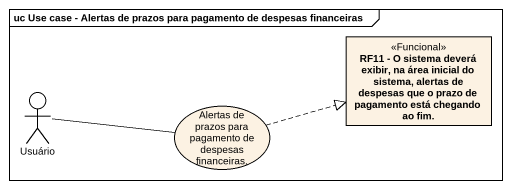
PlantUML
@startuml
mainframe uc Use case - Alertas de prazos para pagamento de despesas financeiras
allowmixing
hide circle
hide empty members
class "RF11 - O sistema deverá exibir, na área inicial do sistema, alertas de despesas que o prazo de pagamento está chegando ao fim." as RF11_O_sistema_deverá <<Funcional>>
actor Usuário
usecase "Alertas de prazos para pagamento de despesas financeiras." as Alertas_de_prazos_para
Usuário -right- Alertas_de_prazos_para
Alertas_de_prazos_para .right.|> RF11_O_sistema_deverá
@enduml
